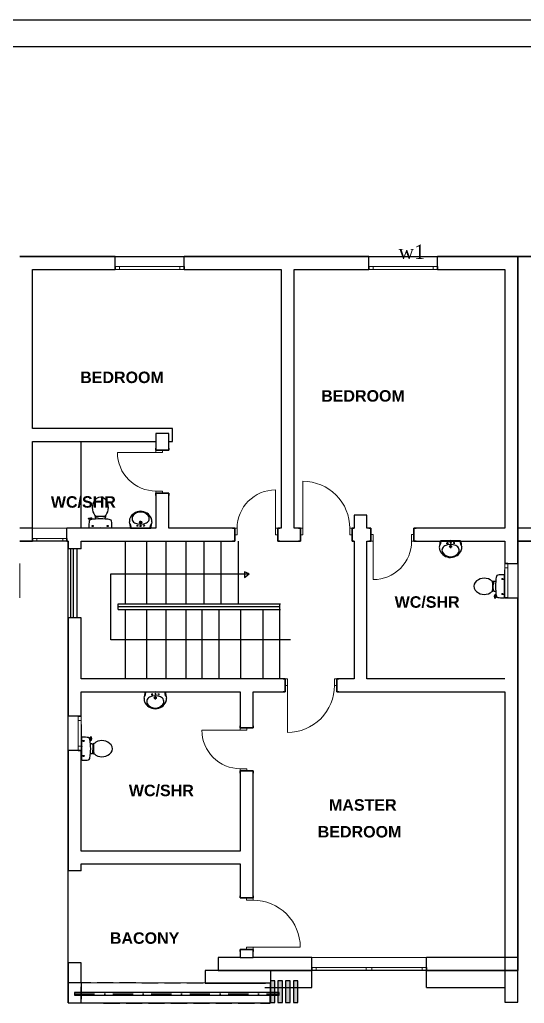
# Model space of a CAD drawing. Header units: inches. Extents: x 23 to 2032867, y 13 to 664695.
# Drawn here: x 275564 to 284364, y 484336 to 501489 of the extents above; entities that cross this region are included whole.
import ezdxf

# ---------------------------------------------------------------- set-up
doc = ezdxf.new("R2010")
doc.units = ezdxf.units.IN
doc.header["$MEASUREMENT"] = 0
for name, pattern in [('DASHED1', [1, 0.3, -0.4, 0.3]), ('Dot & Dashed', [670.277762, 352.777767, -176.388884, 0, -141.111112]), ('Hidden Line', [391.222223, 282.222223, -109])]:
    doc.linetypes.add(name, pattern=pattern)
for name, color, linetype, lineweight, true_color in [('2D Drafting - General_Pen_No__62', 7, 'Continuous', 20, 0xaaaaaa), ('2D Drafting - General_Pen_No__82', 7, 'Continuous', 20, 0xaaaaaa), ('Annotation - Text_Pen_No__86', 7, 'Continuous', 20, 0x5555ff), ('ARCHICAD Doors_Pen_No__23', 7, 'Continuous', 20, 0xff6600), ('ARCHICAD Doors_Pen_No__3', 7, 'Continuous', 18, 0xff6600), ('ARCHICAD Windows_Pen_No__23', 7, 'Continuous', 20, 0xff6600), ('ARCHICAD Windows_Pen_No__3', 7, 'Continuous', 18, 0xff6600), ('Structural - Bearing_Pen_No__160', 7, 'Continuous', 20, 0xb4a35c), ('Structural - Bearing_Pen_No__87', 7, 'Continuous', 20, 0x6a6a6a), ('Structural - Bearing_Pen_No__89', 7, 'Continuous', 20, 0x71cebe)]:
    doc.layers.add(name, color=color, linetype=linetype, lineweight=lineweight, true_color=true_color)
for name, color, linetype, lineweight in [('ARCHICAD Doors_Pen_No__27', 7, 'Continuous', 35), ('ARCHICAD Windows_Pen_No__27', 7, 'Continuous', 35), ('Building', 8, 'Continuous', 18), ('Interior - Furniture _Pen_No__16', 124, 'Continuous', 20), ('Interior - Furniture _Pen_No__75', 6, 'Continuous', 20), ('Structural - Bearing_Pen_No__27', 7, 'Continuous', 35)]:
    doc.layers.add(name, color=color, linetype=linetype, lineweight=lineweight)
doc.layers.add('LIAB', color=8, linetype='Continuous')
doc.layers.add('PLOTYR', color=15, linetype='Continuous')
doc.styles.add('GENERATED_STYLE_2', font='arialbd.ttf')
doc.styles.add('MtXpl_Times_New_Roma', font='times.ttf')

msp = doc.modelspace()

# ---------------------------------------------------------------- hatches: boundary and pattern name
at = {"layer": 'Structural - Bearing_Pen_No__160', "linetype": 'Continuous', "lineweight": 25}
for points in [[(279935.624, 484728.981), (279935.624, 484349.951), (280015.624, 484349.951), (280015.624, 484728.981)], [(280067.459, 484728.981), (280067.459, 484349.951), (280147.459, 484349.951), (280147.459, 484728.981)], [(280202.21, 484728.981), (280202.21, 484349.951), (280282.21, 484349.951), (280282.21, 484728.981)], [(280336.962, 484728.981), (280336.962, 484349.951), (280416.962, 484349.951), (280416.962, 484728.981)]]:
    msp.add_hatch(color=8, dxfattribs=at).paths.add_polyline_path(points)

# ---------------------------------------------------------------- linework, layer by layer
at = {"color": 8, "linetype": 'Hidden Line'}
for p, q in [((276411.464, 484692.616), (276411.464, 484342.153)), ((276636.464, 484692.185), (276411.464, 484692.616)), ((279935.127, 484685.876), (276636.464, 484692.185)), ((276636.464, 484692.185), (276636.464, 484342.185)), ((276636.464, 484341.723), (276636.464, 484692.185)), ((279934.458, 484335.877), (279935.127, 484685.876)), ((276411.464, 484342.153), (276636.464, 484341.723)), ((276636.464, 484342.185), (279934.458, 484335.877))]:
    msp.add_line(p, q, dxfattribs=at)
at = {"layer": '2D Drafting - General_Pen_No__62', "color": 8, "linetype": 'Continuous', "lineweight": 25}
for p, q in [((277152.674, 490672.588), (277152.674, 491826.906)), ((277152.674, 491826.906), (279566.583, 491826.906)), ((279566.583, 491826.906), (279481.909, 491860.413)), ((279481.909, 491860.413), (279481.909, 491761.339)), ((279481.909, 491761.339), (279566.583, 491826.906)), ((280285.659, 490672.588), (277152.674, 490672.588))]:
    msp.add_line(p, q, dxfattribs=at)
at = {"layer": '2D Drafting - General_Pen_No__82', "color": 8, "linetype": 'Continuous', "lineweight": 25}
for p, q in [((277407.11, 491304.77), (277407.11, 492393.98)), ((277407.11, 491304.77), (277407.11, 492393.98)), ((277783.013, 491304.77), (277783.013, 492393.98)), ((277783.013, 491304.77), (277783.013, 492393.98)), ((278116.027, 491304.77), (278116.027, 492393.98)), ((278116.027, 491304.77), (278116.027, 492393.98)), ((278468.18, 491304.77), (278468.18, 492393.98)), ((278468.18, 491304.77), (278468.18, 492393.98)), ((278778.701, 491304.77), (278778.701, 492393.98)), ((278778.701, 491304.77), (278778.701, 492393.98)), ((279078.701, 491304.77), (279078.701, 492393.98)), ((279078.701, 491304.77), (279078.701, 492393.98)), ((279378.701, 491304.77), (279378.701, 492393.98)), ((279378.701, 491304.77), (279378.701, 492393.98)), ((276448.845, 492256.931), (276448.845, 491064.358)), ((276448.845, 492256.931), (276448.845, 491064.358)), ((276499.298, 492256.931), (276499.298, 491064.358)), ((276499.298, 492256.931), (276499.298, 491064.358)), ((276560.56, 492262.867), (276560.56, 491055.806)), ((276560.56, 492262.867), (276560.56, 491055.806)), ((277280.965, 491301.218), (280109.614, 491301.218)), ((277280.965, 491200.845), (277280.965, 491301.218)), ((277280.965, 491301.218), (280109.614, 491301.218)), ((277280.965, 491200.845), (277280.965, 491301.218)), ((277280.965, 491256.608), (280108.737, 491256.608)), ((277280.965, 491256.608), (280108.737, 491256.608)), ((280097.335, 491304.77), (280097.335, 489994.126)), ((280097.335, 491304.77), (280097.335, 489994.126)), ((277280.965, 491200.845), (280109.614, 491200.845)), ((277280.965, 491200.845), (280109.614, 491200.845)), ((277407.11, 489994.126), (277407.11, 491204.396)), ((277407.11, 489994.126), (277407.11, 491204.396)), ((277783.013, 489994.126), (277783.013, 491204.396)), ((277783.013, 489994.126), (277783.013, 491204.396)), ((278116.027, 489994.126), (278116.027, 491204.396)), ((278116.027, 489994.126), (278116.027, 491204.396)), ((278468.18, 489994.126), (278468.18, 491204.396)), ((278468.18, 489994.126), (278468.18, 491204.396)), ((278745.025, 489994.126), (278745.025, 491204.396)), ((278745.025, 489994.126), (278745.025, 491204.396)), ((279045.025, 489994.126), (279045.025, 491204.396)), ((279045.025, 489994.126), (279045.025, 491204.396)), ((279418.818, 489994.126), (279418.818, 491204.396)), ((279418.818, 489994.126), (279418.818, 491204.396)), ((279807.601, 489994.126), (279807.601, 491204.396)), ((279807.601, 489994.126), (279807.601, 491204.396))]:
    msp.add_line(p, q, dxfattribs=at)
at = {"layer": 'ARCHICAD Doors_Pen_No__23', "color": 8, "linetype": 'Continuous'}
for p, q in [((277939.199, 493979.669), (277939.199, 493939.669)), ((278054.199, 493979.669), (277939.199, 493979.669)), ((277939.199, 493939.669), (278054.199, 493939.669)), ((278054.199, 493939.669), (278054.199, 493979.669)), ((278054.199, 493269.669), (277939.199, 493269.669)), ((277939.199, 493269.669), (277939.199, 493229.669)), ((277939.199, 493229.669), (278054.199, 493229.669)), ((278054.199, 493229.669), (278054.199, 493269.669)), ((279354.742, 492618.77), (279314.742, 492618.77)), ((279314.742, 492618.77), (279314.742, 492503.77)), ((279314.742, 492503.77), (279354.742, 492503.77)), ((279354.742, 492503.77), (279354.742, 492618.77)), ((280064.742, 492618.77), (280024.742, 492618.77)), ((280024.742, 492618.77), (280024.742, 492503.77)), ((280024.742, 492503.77), (280064.742, 492503.77)), ((280064.742, 492503.77), (280064.742, 492618.77)), ((280462.024, 492618.77), (280502.024, 492618.77)), ((280462.024, 492503.77), (280462.024, 492618.77)), ((280502.024, 492503.77), (280462.024, 492503.77)), ((280502.024, 492618.77), (280502.024, 492503.77)), ((281322.024, 492503.77), (281322.024, 492618.77)), ((281322.024, 492618.77), (281362.024, 492618.77)), ((281362.024, 492503.77), (281322.024, 492503.77)), ((281362.024, 492618.77), (281362.024, 492503.77)), ((281728.782, 492508.77), (281688.782, 492508.77)), ((281688.782, 492508.77), (281688.782, 492393.77)), ((281728.782, 492393.77), (281728.782, 492508.77)), ((282438.782, 492508.77), (282398.782, 492508.77)), ((282398.782, 492508.77), (282398.782, 492393.77)), ((282438.782, 492393.77), (282438.782, 492508.77)), ((281688.782, 492393.77), (281728.782, 492393.77)), ((282398.782, 492393.77), (282438.782, 492393.77)), ((280233.787, 489994.126), (280193.787, 489994.126)), ((280193.787, 489994.126), (280193.787, 489879.126)), ((280233.787, 489879.126), (280233.787, 489994.126)), ((281093.787, 489994.126), (281053.787, 489994.126)), ((281053.787, 489994.126), (281053.787, 489879.126)), ((281093.787, 489879.126), (281093.787, 489994.126)), ((280193.787, 489879.126), (280233.787, 489879.126)), ((281053.787, 489879.126), (281093.787, 489879.126)), ((279411.439, 489137.271), (279411.439, 489097.271)), ((279526.439, 489137.271), (279411.439, 489137.271)), ((279411.439, 489097.271), (279526.439, 489097.271)), ((279526.439, 489097.271), (279526.439, 489137.271)), ((279526.439, 488427.271), (279411.439, 488427.271)), ((279411.439, 488427.271), (279411.439, 488387.271)), ((279411.439, 488387.271), (279526.439, 488387.271)), ((279526.439, 488387.271), (279526.439, 488427.271)), ((279521.439, 486175.14), (279521.439, 486135.14)), ((279636.439, 486175.14), (279521.439, 486175.14)), ((279521.439, 486135.14), (279636.439, 486135.14)), ((279636.439, 486135.14), (279636.439, 486175.14)), ((279636.439, 485315.14), (279521.439, 485315.14)), ((279521.439, 485315.14), (279521.439, 485275.14)), ((279521.439, 485275.14), (279636.439, 485275.14)), ((279636.439, 485275.14), (279636.439, 485315.14))]:
    msp.add_line(p, q, dxfattribs=at)
at = {"layer": 'ARCHICAD Doors_Pen_No__27', "color": 8, "linetype": 'Continuous'}
for p, q in [((277939.199, 493979.669), (277939.199, 494016.669)), ((278164.199, 493979.669), (278164.199, 494016.669)), ((277939.199, 493979.669), (278054.199, 493979.669)), ((278054.199, 493979.669), (278164.199, 493979.669)), ((277939.199, 493229.669), (278054.199, 493229.669)), ((277939.199, 493229.669), (277939.199, 493192.669)), ((278054.199, 493229.669), (278164.199, 493229.669)), ((278164.199, 493229.669), (278164.199, 493192.669)), ((279314.742, 492618.77), (279277.742, 492618.77)), ((279314.742, 492618.77), (279314.742, 492503.77)), ((279314.742, 492503.77), (279314.742, 492393.77)), ((280064.742, 492618.77), (280064.742, 492503.77)), ((280064.742, 492618.77), (280101.742, 492618.77)), ((280064.742, 492503.77), (280064.742, 492393.77)), ((280462.024, 492618.77), (280425.024, 492618.77)), ((280462.024, 492618.77), (280462.024, 492503.77)), ((280462.024, 492503.77), (280462.024, 492393.77)), ((281362.024, 492618.77), (281362.024, 492503.77)), ((281362.024, 492618.77), (281399.024, 492618.77)), ((281362.024, 492503.77), (281362.024, 492393.77)), ((281688.782, 492618.77), (281651.782, 492618.77)), ((281688.782, 492508.77), (281688.782, 492618.77)), ((281688.782, 492393.77), (281688.782, 492508.77)), ((282438.782, 492508.77), (282438.782, 492618.77)), ((282438.782, 492618.77), (282475.782, 492618.77)), ((282438.782, 492393.77), (282438.782, 492508.77)), ((279314.742, 492393.77), (279277.742, 492393.77)), ((280064.742, 492393.77), (280101.742, 492393.77)), ((280462.024, 492393.77), (280425.024, 492393.77)), ((281362.024, 492393.77), (281399.024, 492393.77)), ((281688.782, 492393.77), (281651.782, 492393.77)), ((282438.782, 492393.77), (282475.782, 492393.77)), ((280193.787, 489994.126), (280156.787, 489994.126)), ((280193.787, 489994.126), (280193.787, 489879.126)), ((281093.787, 489994.126), (281093.787, 489879.126)), ((281093.787, 489994.126), (281130.787, 489994.126)), ((280193.787, 489769.126), (280156.787, 489769.126)), ((280193.787, 489879.126), (280193.787, 489769.126)), ((281093.787, 489879.126), (281093.787, 489769.126)), ((281093.787, 489769.126), (281130.787, 489769.126)), ((279411.439, 489137.271), (279411.439, 489174.271)), ((279411.439, 489137.271), (279526.439, 489137.271)), ((279526.439, 489137.271), (279636.439, 489137.271)), ((279636.439, 489137.271), (279636.439, 489174.271)), ((279411.439, 488387.271), (279526.439, 488387.271)), ((279411.439, 488387.271), (279411.439, 488350.271)), ((279526.439, 488387.271), (279636.439, 488387.271)), ((279636.439, 488387.271), (279636.439, 488350.271)), ((279411.439, 486175.14), (279411.439, 486212.14)), ((279521.439, 486175.14), (279411.439, 486175.14)), ((279636.439, 486175.14), (279521.439, 486175.14)), ((279636.439, 486175.14), (279636.439, 486212.14)), ((279521.439, 485275.14), (279411.439, 485275.14)), ((279411.439, 485275.14), (279411.439, 485238.14)), ((279636.439, 485275.14), (279521.439, 485275.14)), ((279636.439, 485275.14), (279636.439, 485238.14))]:
    msp.add_line(p, q, dxfattribs=at)
at = {"layer": 'ARCHICAD Doors_Pen_No__3', "color": 8, "linetype": 'Continuous'}
for p, q in [((277939.199, 493939.669), (277269.199, 493939.669)), ((280502.024, 492618.77), (280502.024, 493438.77)), ((280024.742, 492618.77), (280024.742, 493288.77)), ((281728.782, 492393.77), (281728.782, 491723.77)), ((280233.787, 489879.126), (280233.787, 489059.126)), ((279411.439, 489097.271), (278741.439, 489097.271)), ((279636.439, 485315.14), (280456.439, 485315.14))]:
    msp.add_line(p, q, dxfattribs=at)
for centre, major_axis, start_param, end_param in [((277939.199, 493939.669), (473.762, 473.762), 2.35619449, 3.926990817), ((280024.742, 492618.77), (-473.762, 473.762), -0.785398163, 0.785398163), ((281728.782, 492393.77), (-473.762, 473.762), 2.35619449, 3.926990817), ((280233.787, 489879.126), (579.828, 579.828), 3.926990817, 5.497787144), ((279411.439, 489097.271), (473.762, 473.762), 2.35619449, 3.926990817), ((279636.439, 485315.14), (-579.828, 579.828), 3.926990817, 5.497787144)]:
    msp.add_ellipse(centre, major_axis=major_axis, ratio=1, start_param=start_param, end_param=end_param, dxfattribs=at)
at = {"layer": 'ARCHICAD Doors_Pen_No__3', "color": 8, "linetype": 'Continuous', "extrusion": (0, 0, -1)}
msp.add_ellipse((280502.024, 492618.77), major_axis=(-579.828, 579.828), ratio=1, start_param=0.785398163, end_param=2.35619449, dxfattribs=at)
at = {"layer": 'ARCHICAD Windows_Pen_No__23', "color": 8, "linetype": 'Continuous'}
for p, q in [((277306.182, 497184.528), (277231.182, 497184.528)), ((277306.182, 497184.528), (277231.182, 497184.528)), ((277231.182, 497134.528), (277306.182, 497134.528)), ((277231.182, 497134.528), (277306.182, 497134.528)), ((277306.182, 497134.528), (277306.182, 497184.528)), ((277306.182, 497134.528), (277306.182, 497184.528)), ((278431.182, 497184.528), (278356.182, 497184.528)), ((278356.182, 497184.528), (278356.182, 497134.528)), ((278431.182, 497184.528), (278356.182, 497184.528)), ((278356.182, 497184.528), (278356.182, 497134.528)), ((278356.182, 497134.528), (278431.182, 497134.528)), ((278356.182, 497134.528), (278431.182, 497134.528)), ((281651.144, 497184.528), (281726.144, 497184.528)), ((281726.144, 497134.528), (281651.144, 497134.528)), ((281726.144, 497184.528), (281726.144, 497134.528)), ((282776.144, 497134.528), (282776.144, 497184.528)), ((282776.144, 497184.528), (282851.144, 497184.528)), ((282851.144, 497134.528), (282776.144, 497134.528)), ((275789.214, 492443.77), (275864.214, 492443.77)), ((275864.214, 492393.77), (275789.214, 492393.77)), ((275864.214, 492443.77), (275864.214, 492393.77)), ((276314.214, 492393.77), (276314.214, 492443.77)), ((276314.214, 492443.77), (276389.214, 492443.77)), ((276389.214, 492393.77), (276314.214, 492393.77)), ((284076.232, 492007.002), (284076.232, 491932.002)), ((284076.232, 491932.002), (284026.232, 491932.002)), ((284026.232, 491407.002), (284026.232, 491482.002)), ((284026.232, 491407.002), (284026.232, 491482.002)), ((284076.232, 491482.002), (284076.232, 491407.002)), ((276586.464, 489342.649), (276586.464, 489267.649)), ((276586.464, 489267.649), (276636.464, 489267.649)), ((276636.464, 489267.649), (276636.464, 489342.649)), ((276636.464, 488817.649), (276586.464, 488817.649)), ((276586.464, 488817.649), (276586.464, 488742.649)), ((276636.464, 488742.649), (276636.464, 488817.649)), ((280657.186, 484959.528), (280732.186, 484959.528)), ((280732.186, 484909.528), (280657.186, 484909.528)), ((280732.186, 484959.528), (280732.186, 484909.528)), ((281607.186, 484909.528), (281607.186, 484959.528)), ((281607.186, 484959.528), (281657.186, 484959.528)), ((281657.186, 484909.528), (281607.186, 484909.528)), ((281657.186, 484959.528), (281707.186, 484959.528)), ((281707.186, 484909.528), (281657.186, 484909.528)), ((281707.186, 484959.528), (281707.186, 484909.528)), ((282582.186, 484909.528), (282582.186, 484959.528)), ((282582.186, 484959.528), (282657.186, 484959.528)), ((282657.186, 484909.528), (282582.186, 484909.528))]:
    msp.add_line(p, q, dxfattribs=at)
at = {"layer": 'ARCHICAD Windows_Pen_No__27', "color": 8, "linetype": 'Continuous'}
for p, q in [((277231.182, 497134.528), (277231.182, 497184.528)), ((277231.182, 497134.528), (277231.182, 497184.528)), ((278431.182, 497134.528), (278431.182, 497184.528)), ((278431.182, 497134.528), (278431.182, 497184.528)), ((281651.144, 497134.528), (281651.144, 497184.528)), ((282851.144, 497134.528), (282851.144, 497184.528)), ((275789.214, 492393.77), (275789.214, 492443.77)), ((276389.214, 492393.77), (276389.214, 492443.77)), ((284026.232, 492007.002), (284076.232, 492007.002)), ((284026.232, 491407.002), (284076.232, 491407.002)), ((276636.464, 489342.649), (276586.464, 489342.649)), ((276636.464, 488742.649), (276586.464, 488742.649)), ((280657.186, 484909.528), (280657.186, 484959.528)), ((282657.186, 484909.528), (282657.186, 484959.528))]:
    msp.add_line(p, q, dxfattribs=at)
at = {"layer": 'ARCHICAD Windows_Pen_No__3', "color": 8, "linetype": 'Continuous'}
for p, q in [((278431.182, 497359.528), (277231.182, 497359.528)), ((278431.182, 497359.528), (277231.182, 497359.528)), ((282851.144, 497359.528), (281651.144, 497359.528)), ((278431.182, 497134.528), (277231.182, 497134.528)), ((278431.182, 497134.528), (277231.182, 497134.528)), ((278356.182, 497184.528), (277306.182, 497184.528)), ((278356.182, 497184.528), (277306.182, 497184.528)), ((277306.182, 497134.528), (278356.182, 497134.528)), ((277306.182, 497134.528), (278356.182, 497134.528)), ((282851.144, 497134.528), (281651.144, 497134.528)), ((281726.144, 497184.528), (282776.144, 497184.528)), ((282776.144, 497134.528), (281726.144, 497134.528)), ((276389.214, 492618.77), (275789.214, 492618.77)), ((276389.214, 492393.77), (275789.214, 492393.77)), ((275864.214, 492443.77), (276314.214, 492443.77)), ((276314.214, 492393.77), (275864.214, 492393.77)), ((275564.214, 491407.002), (275564.214, 492007.002)), ((284026.232, 491407.002), (284026.232, 492007.002)), ((284251.232, 491407.002), (284251.232, 492007.002)), ((284026.232, 491482.002), (284026.232, 491932.002)), ((284076.232, 491932.002), (284076.232, 491482.002)), ((276411.464, 489342.649), (276411.464, 488742.649)), ((276586.464, 489267.649), (276586.464, 488817.649)), ((276636.464, 489342.649), (276636.464, 488742.649)), ((276636.464, 488817.649), (276636.464, 489267.649)), ((282657.186, 485134.528), (280657.186, 485134.528)), ((282657.186, 484909.528), (280657.186, 484909.528)), ((280732.186, 484959.528), (281607.186, 484959.528)), ((281607.186, 484909.528), (280732.186, 484909.528)), ((281707.186, 484959.528), (282582.186, 484959.528)), ((282582.186, 484909.528), (281707.186, 484909.528))]:
    msp.add_line(p, q, dxfattribs=at)
at = {"layer": 'Building', "linetype": 'Continuous', "lineweight": 30, "ltscale": 1000}
for p, q in [((276766.891, 492793.615), (276807.294, 492799.637)), ((276884.841, 492804.627), (276884.841, 492780.843)), ((276892.614, 492835.137), (276892.614, 492819.972)), ((276892.614, 492819.972), (276926.699, 492819.972)), ((276918.906, 492819.972), (276918.906, 492832.995)), ((276926.699, 492819.972), (276926.699, 492832.546)), ((276926.699, 492824.1), (276943.701, 492824.1)), ((276998.788, 492827.84), (276943.701, 492827.84)), ((276943.701, 492824.1), (276943.701, 492827.84)), ((276998.788, 492824.1), (276998.788, 492827.84)), ((277015.79, 492824.1), (276998.788, 492824.1)), ((277015.79, 492819.972), (277015.79, 492833.402)), ((277049.874, 492819.972), (277015.79, 492819.972)), ((277023.582, 492819.972), (277023.582, 492834.002)), ((277049.874, 492836.655), (277049.874, 492819.972)), ((277057.648, 492780.843), (277057.648, 492804.627)), ((276765.093, 492783.819), (276763.716, 492788.705)), ((276798.437, 492784.7), (276769.333, 492781.011)), ((276807.042, 492778.575), (276808.719, 492770.611)), ((276829.715, 492782.853), (276807.23, 492777.684)), ((276832.117, 492774.436), (276828.898, 492785.716)), ((277507.305, 492623.33), (277505.43, 492645.677)), ((277507.305, 492623.33, -1683.122), (277505.43, 492645.677, -1683.122)), ((277838.85, 492623.33), (277840.725, 492645.677)), ((277838.85, 492623.33, -1683.122), (277840.725, 492645.677, -1683.122)), ((276777.854, 492625.103), (277164.634, 492625.103)), ((277497.191, 492623.33), (277848.964, 492623.33)), ((277497.191, 492623.33, -1683.122), (277848.964, 492623.33, -1683.122)), ((283253.249, 492402.612), (282901.476, 492402.612)), ((283253.249, 492402.612, -1683.122), (282901.476, 492402.612, -1683.122)), ((282911.59, 492402.612), (282909.715, 492380.265)), ((282911.59, 492402.612, -1683.122), (282909.715, 492380.265, -1683.122)), ((283243.135, 492402.612), (283245.01, 492380.265)), ((283243.135, 492402.612, -1683.122), (283245.01, 492380.265, -1683.122)), ((284019.898, 491414.326), (284019.898, 491801.106)), ((283808.347, 491686.346), (283825.029, 491686.346)), ((283825.029, 491660.054), (283810.999, 491660.054)), ((283825.029, 491652.262), (283811.599, 491652.262)), ((283820.901, 491635.26), (283817.162, 491635.26)), ((283817.162, 491635.26), (283817.162, 491580.173)), ((283820.901, 491652.262), (283820.901, 491635.26)), ((283825.029, 491686.346), (283825.029, 491652.262)), ((283864.158, 491694.12), (283840.374, 491694.12)), ((283809.865, 491529.087), (283825.029, 491529.087)), ((283825.029, 491555.379), (283812.006, 491555.379)), ((283825.029, 491563.171), (283812.456, 491563.171)), ((283820.901, 491580.173), (283817.162, 491580.173)), ((283820.901, 491563.171), (283820.901, 491580.173)), ((283825.029, 491529.087), (283825.029, 491563.171)), ((283840.374, 491521.313), (283864.158, 491521.313)), ((283851.386, 491403.364), (283845.364, 491443.766)), ((283870.566, 491468.589), (283859.286, 491465.371)), ((283860.301, 491434.91), (283863.99, 491405.805)), ((283862.148, 491466.187), (283867.318, 491443.702)), ((283866.426, 491443.514), (283874.39, 491445.191)), ((283861.182, 491401.565), (283856.297, 491400.188)), ((278104.203, 489764.565), (277752.43, 489764.565)), ((278104.203, 489764.565, -1683.122), (277752.43, 489764.565, -1683.122)), ((277762.544, 489764.565), (277760.669, 489742.218)), ((277762.544, 489764.565, -1683.122), (277760.669, 489742.218, -1683.122)), ((278094.089, 489764.565), (278095.965, 489742.218)), ((278094.089, 489764.565, -1683.122), (278095.965, 489742.218, -1683.122)), ((276642.797, 488969.662), (276642.797, 488582.881)), ((276796.269, 488940.474), (276788.305, 488938.797)), ((276792.13, 488915.399), (276803.41, 488918.617)), ((276800.547, 488917.8), (276795.378, 488940.286)), ((276822.321, 488862.675), (276798.537, 488862.675)), ((276802.394, 488949.078), (276798.705, 488978.183)), ((276801.514, 488982.423), (276806.399, 488983.8)), ((276811.309, 488980.624), (276817.332, 488940.222)), ((276837.666, 488854.901), (276837.666, 488820.817)), ((276852.831, 488854.901), (276837.666, 488854.901)), ((276798.537, 488689.868), (276822.321, 488689.868)), ((276837.666, 488828.609), (276850.689, 488828.609)), ((276837.666, 488820.817), (276850.24, 488820.817)), ((276837.666, 488697.642), (276837.666, 488731.726)), ((276837.666, 488731.726), (276851.097, 488731.726)), ((276837.666, 488723.934), (276851.696, 488723.934)), ((276854.349, 488697.642), (276837.666, 488697.642)), ((276841.794, 488820.817), (276841.794, 488803.815)), ((276841.794, 488803.815), (276845.534, 488803.815)), ((276841.794, 488731.726), (276841.794, 488748.728)), ((276841.794, 488748.728), (276845.534, 488748.728)), ((276845.534, 488748.728), (276845.534, 488803.815))]:
    msp.add_line(p, q, dxfattribs=at)
at = {"layer": 'Building', "linetype": 'Continuous', "lineweight": 30, "ltscale": 50}
for p, q in [((276820.567, 492660.168), (276852.31, 492660.168)), ((276836.439, 492676.04), (276836.439, 492644.296)), ((277082.248, 492660.168), (277114.267, 492660.168)), ((277098.257, 492676.177), (277098.257, 492644.159)), ((277699.426, 492724.212), (277646.729, 492724.212)), ((277699.426, 492724.212, -1683.122), (277646.729, 492724.212, -1683.122)), ((277673.078, 492696.947), (277673.078, 492751.148)), ((277673.078, 492696.947, -1683.122), (277673.078, 492751.148, -1683.122)), ((283051.014, 492301.73), (283103.711, 492301.73)), ((283051.014, 492301.73, -1683.122), (283103.711, 492301.73, -1683.122)), ((283077.363, 492328.995), (283077.363, 492274.794)), ((283077.363, 492328.995, -1683.122), (283077.363, 492274.794, -1683.122)), ((283968.824, 491734.73), (284000.842, 491734.73)), ((283984.833, 491718.721), (283984.833, 491750.739)), ((283968.961, 491472.911), (284000.705, 491472.911)), ((283984.833, 491457.039), (283984.833, 491488.782)), ((277901.968, 489663.683), (277954.666, 489663.683)), ((277901.968, 489663.683, -1683.122), (277954.666, 489663.683, -1683.122)), ((277928.317, 489690.948), (277928.317, 489636.748)), ((277928.317, 489690.948, -1683.122), (277928.317, 489636.748, -1683.122)), ((276693.734, 488911.077), (276661.991, 488911.077)), ((276677.862, 488926.949), (276677.862, 488895.206)), ((276693.872, 488649.258), (276661.853, 488649.258)), ((276677.862, 488665.267), (276677.862, 488633.249))]:
    msp.add_line(p, q, dxfattribs=at)
at = {"layer": 'Building', "linetype": 'Continuous', "ltscale": 200}
for p, q in [((276977.578, 492618.77), (276964.911, 492631.437)), ((276964.911, 492631.437), (276964.911, 492618.77)), ((276964.911, 492618.77), (276977.578, 492631.437)), ((276977.578, 492631.437), (276977.578, 492618.77)), ((284013.565, 491614.05), (284026.232, 491614.05)), ((284026.232, 491614.05), (284013.565, 491601.383)), ((284026.232, 491601.383), (284013.565, 491614.05)), ((284013.565, 491601.383), (284026.232, 491601.383)), ((276636.464, 488769.938), (276649.131, 488782.605)), ((276649.131, 488782.605), (276636.464, 488782.605)), ((276636.464, 488782.605), (276649.131, 488769.938)), ((276649.131, 488769.938), (276636.464, 488769.938))]:
    msp.add_line(p, q, dxfattribs=at)
at = {"layer": 'Building', "linetype": 'DASHED1', "lineweight": 30, "ltscale": 50}
for p, q in [((277599.283, 492667.015), (277634.664, 492667.015)), ((277599.283, 492667.015, -1683.122), (277634.664, 492667.015, -1683.122)), ((277616.974, 492649.972), (277616.974, 492684.897)), ((277616.974, 492649.972, -1683.122), (277616.974, 492684.897, -1683.122)), ((277655.387, 492662.603), (277690.768, 492662.603)), ((277655.387, 492662.603, -1683.122), (277690.768, 492662.603, -1683.122)), ((277673.078, 492645.56), (277673.078, 492680.485)), ((277673.078, 492645.56, -1683.122), (277673.078, 492680.485, -1683.122)), ((277746.872, 492667.015), (277711.491, 492667.015)), ((277746.872, 492667.015, -1683.122), (277711.491, 492667.015, -1683.122)), ((277729.182, 492649.972), (277729.182, 492684.897)), ((277729.182, 492649.972, -1683.122), (277729.182, 492684.897, -1683.122)), ((283003.568, 492358.927), (283038.949, 492358.927)), ((283003.568, 492358.927, -1683.122), (283038.949, 492358.927, -1683.122)), ((283021.259, 492375.97), (283021.259, 492341.045)), ((283021.259, 492375.97, -1683.122), (283021.259, 492341.045, -1683.122)), ((283095.053, 492363.339), (283059.672, 492363.339)), ((283095.053, 492363.339, -1683.122), (283059.672, 492363.339, -1683.122)), ((283077.363, 492380.382), (283077.363, 492345.457)), ((283077.363, 492380.382, -1683.122), (283077.363, 492345.457, -1683.122)), ((283151.157, 492358.927), (283115.777, 492358.927)), ((283151.157, 492358.927, -1683.122), (283115.777, 492358.927, -1683.122)), ((283133.467, 492375.97), (283133.467, 492341.045)), ((283133.467, 492375.97, -1683.122), (283133.467, 492341.045, -1683.122)), ((277854.522, 489720.88), (277889.903, 489720.88)), ((277854.522, 489720.88, -1683.122), (277889.903, 489720.88, -1683.122)), ((277872.213, 489737.923), (277872.213, 489702.998)), ((277872.213, 489737.923, -1683.122), (277872.213, 489702.998, -1683.122)), ((277946.007, 489725.293), (277910.626, 489725.293)), ((277946.007, 489725.293, -1683.122), (277910.626, 489725.293, -1683.122)), ((277928.317, 489742.335), (277928.317, 489707.411)), ((277928.317, 489742.335, -1683.122), (277928.317, 489707.411, -1683.122)), ((278002.111, 489720.88), (277966.731, 489720.88)), ((278002.111, 489720.88, -1683.122), (277966.731, 489720.88, -1683.122)), ((277984.421, 489737.923), (277984.421, 489702.998)), ((277984.421, 489737.923, -1683.122), (277984.421, 489702.998, -1683.122))]:
    msp.add_line(p, q, dxfattribs=at)
at = {"layer": 'Building', "linetype": 'Continuous', "lineweight": 30, "ltscale": 200}
for p, q in [((277677.638, 492618.77), (277668.518, 492627.89)), ((277668.518, 492627.89), (277668.518, 492618.77)), ((277668.518, 492618.77), (277677.638, 492627.89)), ((277677.638, 492618.77, -1683.122), (277668.518, 492627.89, -1683.122)), ((277668.518, 492627.89, -1683.122), (277668.518, 492618.77, -1683.122)), ((277668.518, 492618.77, -1683.122), (277677.638, 492627.89, -1683.122)), ((277677.638, 492627.89), (277677.638, 492618.77)), ((277677.638, 492627.89, -1683.122), (277677.638, 492618.77, -1683.122)), ((283072.802, 492398.052), (283072.802, 492407.172)), ((283072.802, 492407.172), (283081.923, 492398.052)), ((283081.923, 492407.172), (283072.802, 492398.052)), ((283072.802, 492398.052, -1683.122), (283072.802, 492407.172, -1683.122)), ((283072.802, 492407.172, -1683.122), (283081.923, 492398.052, -1683.122)), ((283081.923, 492407.172, -1683.122), (283072.802, 492398.052, -1683.122)), ((283081.923, 492398.052), (283081.923, 492407.172)), ((283081.923, 492398.052, -1683.122), (283081.923, 492407.172, -1683.122)), ((277923.756, 489760.005), (277923.756, 489769.126)), ((277923.756, 489769.126), (277932.877, 489760.005)), ((277932.877, 489769.126), (277923.756, 489760.005)), ((277923.756, 489760.005, -1683.122), (277923.756, 489769.126, -1683.122)), ((277923.756, 489769.126, -1683.122), (277932.877, 489760.005, -1683.122)), ((277932.877, 489769.126, -1683.122), (277923.756, 489760.005, -1683.122)), ((277932.877, 489760.005), (277932.877, 489769.126)), ((277932.877, 489760.005, -1683.122), (277932.877, 489769.126, -1683.122))]:
    msp.add_line(p, q, dxfattribs=at)
at = {"layer": 'Building', "linetype": 'Continuous', "lineweight": 30, "ltscale": 50}
for centre in [(276836.439, 492660.168), (277098.257, 492660.168), (283984.833, 491734.73), (283984.833, 491472.911), (276677.862, 488911.077), (276677.862, 488649.258)]:
    msp.add_circle(centre, 9.351, dxfattribs=at)
at = {"layer": 'Building', "linetype": 'DASHED1', "lineweight": 30, "ltscale": 50}
for centre in [(277616.974, 492667.015), (277616.974, 492667.015, -1683.122), (277673.078, 492662.603), (277673.078, 492662.603, -1683.122), (277729.182, 492667.015), (277729.182, 492667.015, -1683.122), (283021.259, 492358.927), (283021.259, 492358.927, -1683.122), (283077.363, 492363.339), (283077.363, 492363.339, -1683.122), (283133.467, 492358.927), (283133.467, 492358.927, -1683.122), (277872.213, 489720.88), (277872.213, 489720.88, -1683.122), (277928.317, 489725.293), (277928.317, 489725.293, -1683.122), (277984.421, 489720.88), (277984.421, 489720.88, -1683.122)]:
    msp.add_circle(centre, 9.504, dxfattribs=at)
at = {"layer": 'Building', "linetype": 'Continuous', "lineweight": 30, "ltscale": 1000}
for centre, radius in [((277673.078, 492724.212), 18.608), ((277673.078, 492724.212, -1683.122), 18.608), ((277673.078, 492724.212), 10.99), ((277673.078, 492724.212, -1683.122), 10.99), ((283077.363, 492301.73), 18.608), ((283077.363, 492301.73, -1683.122), 18.608), ((283077.363, 492301.73), 10.99), ((283077.363, 492301.73, -1683.122), 10.99), ((277928.317, 489663.683), 18.608), ((277928.317, 489663.683, -1683.122), 18.608), ((277928.317, 489663.683), 10.99), ((277928.317, 489663.683, -1683.122), 10.99)]:
    msp.add_circle(centre, radius, dxfattribs=at)
for centre, radius, start, end in [((276971.244, 493057.572), 105.195, 50.8791806, 129.1208282), ((277033.944, 492980.478), 204.567, 129.1208282, 211.0923054), ((276908.545, 492980.478), 204.567, 328.9077103, 50.8791806), ((276810.166, 492780.37), 19.481, 15.9271971, 98.4778948), ((277159.04, 493055.918), 350.65, 211.0923054, 213.8429316), ((276784.275, 492804.627), 100.566, 0.0000019, 33.8429404), ((276894.221, 492850.638), 15.584, 217.7817379, 264.3005444), ((276964.32, 493553.011), 721.447, 264.3005444, 276.9358206), ((277049.558, 492852.314), 15.584, 276.9358105, 322.5800181), ((277158.213, 492804.627), 100.566, 146.1570684, 180), ((276783.448, 493055.918), 350.65, 326.1570702, 328.9077103), ((277673.082, 492712.084), 203.147, 22.4424723, 158.1531127), ((277673.082, 492712.084, -1683.122), 203.147, 22.4424723, 158.1531127), ((277607.009, 492788.235), 83.628, 141.6817737, 253.2461383), ((277607.009, 492788.235, -1683.122), 83.628, 141.6817737, 253.2461383), ((277673.078, 492735.202), 168.347, 38.53754, 141.4625075), ((277673.078, 492735.202, -1683.122), 168.347, 38.53754, 141.4625075), ((277740.102, 492788.587), 82.661, 295.2174734, 38.537704), ((277740.102, 492788.587, -1683.122), 82.661, 295.2174734, 38.537704), ((276767.466, 492789.762), 3.896, 98.4778948, 195.7397884), ((276768.843, 492784.876), 3.896, 195.7397884, 277.2238087), ((276804.42, 492646.031), 33.819, 178.9808265, 218.2302081), ((277666.713, 492646.632), 896.106, 173.6508475, 180), ((276802.061, 492742.842), 26.118, 100.7270761, 173.6508475), ((276971.244, 491849.776), 935.068, 95.3019114, 100.7270761), ((276799.417, 492776.97), 7.792, 11.8886154, 97.22379), ((276971.064, 491851.716), 933.119, 84.6980974, 95.3019114), ((276971.244, 491849.776), 935.068, 79.2903908, 84.6980974), ((277140.085, 492742.525), 26.494, 6.330877, 79.2903908), ((277138.069, 492646.031), 33.819, 321.7697938, 1.0191617), ((276275.776, 492646.632), 896.106, 0.0000019, 6.330877), ((277581.31, 492749.89), 103.901, 157.5093438, 189.5474663), ((277581.31, 492749.89, -1683.122), 103.901, 157.5093438, 189.5474663), ((276914.941, 492581.843), 583.726, 4.075602, 14.9730049), ((276914.941, 492581.843, -1683.122), 583.726, 4.075602, 14.9730049), ((277598.816, 492739.322), 124.156, 155.8931025, 156.0931451), ((277598.816, 492739.322, -1683.122), 124.156, 155.8931025, 156.0931451), ((277401.529, 492645.677), 103.901, 0.0000006, 30.0992783), ((277401.529, 492645.677, -1683.122), 103.901, 0.0000006, 30.0992783), ((277672.724, 492928.562), 238.006, 247.8276538, 295.5349405), ((277672.724, 492928.562, -1683.122), 238.006, 247.8276538, 295.5349405), ((277944.627, 492645.677), 103.901, 149.9007316, 180.0000094), ((277944.627, 492645.677, -1683.122), 103.901, 149.9007316, 180.0000094), ((278431.214, 492581.843), 583.726, 165.0270052, 175.9244355), ((278431.214, 492581.843, -1683.122), 583.726, 165.0270052, 175.9244355), ((277764.844, 492749.89), 103.901, 350.4525984, 22.4906661), ((277764.844, 492749.89, -1683.122), 103.901, 350.4525984, 22.4906661), ((282985.596, 492276.052), 103.901, 170.4525984, 202.4906661), ((282985.596, 492276.052, -1683.122), 103.901, 170.4525984, 202.4906661), ((282319.226, 492444.099), 583.726, 345.0270052, 355.9244355), ((282319.226, 492444.099, -1683.122), 583.726, 345.0270052, 355.9244355), ((282805.813, 492380.265), 103.901, 329.9007316, 0.0000094), ((282805.813, 492380.265, -1683.122), 103.901, 329.9007316, 0.0000094), ((283010.339, 492237.355), 82.661, 115.2174734, 218.537704), ((283010.339, 492237.355, -1683.122), 82.661, 115.2174734, 218.537704), ((283077.716, 492097.38), 238.006, 67.8276538, 115.5349405), ((283077.716, 492097.38, -1683.122), 238.006, 67.8276538, 115.5349405), ((283143.431, 492237.707), 83.628, 321.6817737, 73.2461383), ((283143.431, 492237.707, -1683.122), 83.628, 321.6817737, 73.2461383), ((283348.912, 492380.265), 103.901, 180.0000006, 210.0992783), ((283348.912, 492380.265, -1683.122), 103.901, 180.0000006, 210.0992783), ((283835.499, 492444.099), 583.726, 184.075602, 194.9730049), ((283835.499, 492444.099, -1683.122), 583.726, 184.075602, 194.9730049), ((283169.13, 492276.052), 103.901, 337.5093438, 9.5474663), ((283169.13, 492276.052, -1683.122), 103.901, 337.5093438, 9.5474663), ((283077.358, 492313.858), 203.147, 202.4424723, 338.1531127), ((283077.358, 492313.858, -1683.122), 203.147, 202.4424723, 338.1531127), ((283077.363, 492290.74), 168.347, 218.53754, 321.4625075), ((283077.363, 492290.74, -1683.122), 168.347, 218.53754, 321.4625075), ((283151.624, 492286.62), 124.156, 335.8931025, 336.0931451), ((283151.624, 492286.62, -1683.122), 124.156, 335.8931025, 336.0931451), ((284795.225, 491607.716), 935.068, 169.2903908, 174.6980974), ((283902.477, 491776.558), 26.494, 96.330877, 169.2903908), ((283998.369, 490912.248), 896.106, 90.0000019, 96.330877), ((283998.97, 491774.541), 33.819, 51.7697938, 91.0191617), ((283587.429, 491607.716), 105.195, 140.8791806, 219.1208282), ((283664.524, 491545.017), 204.567, 58.9077103, 140.8791806), ((283589.084, 491419.921), 350.65, 56.1570702, 58.9077103), ((283840.374, 491794.686), 100.566, 236.1570684, 270), ((283792.687, 491686.031), 15.584, 6.9358105, 52.5800181), ((283091.99, 491600.793), 721.447, 354.3005444, 6.9358206), ((284793.285, 491607.536), 933.119, 174.6980974, 185.3019114), ((283664.524, 491670.416), 204.567, 219.1208282, 301.0923054), ((283589.084, 491795.512), 350.65, 301.0923054, 303.8429316), ((283840.374, 491420.747), 100.566, 90.0000019, 123.8429404), ((283794.363, 491530.693), 15.584, 307.7817379, 354.3005444), ((283864.632, 491446.638), 19.481, 105.9271971, 188.4778948), ((283868.032, 491435.889), 7.792, 101.8886154, 187.22379), ((284795.225, 491607.716), 935.068, 185.3019114, 190.7270761), ((283902.16, 491438.533), 26.118, 190.7270761, 263.6508475), ((283855.24, 491403.938), 3.896, 188.4778948, 285.7397884), ((283860.125, 491405.315), 3.896, 285.7397884, 7.2238087), ((283998.369, 492303.185), 896.106, 263.6508475, 270), ((283998.97, 491440.892), 33.819, 268.9808265, 308.2302081), ((277170.18, 489806.052), 583.726, 345.0270052, 355.9244355), ((277170.18, 489806.052, -1683.122), 583.726, 345.0270052, 355.9244355), ((277656.767, 489742.218), 103.901, 329.9007316, 0.0000094), ((277656.767, 489742.218, -1683.122), 103.901, 329.9007316, 0.0000094), ((278199.866, 489742.218), 103.901, 180.0000006, 210.0992783), ((278199.866, 489742.218, -1683.122), 103.901, 180.0000006, 210.0992783), ((278686.453, 489806.052), 583.726, 184.075602, 194.9730049), ((278686.453, 489806.052, -1683.122), 583.726, 184.075602, 194.9730049), ((277836.55, 489638.005), 103.901, 170.4525984, 202.4906661), ((277836.55, 489638.005, -1683.122), 103.901, 170.4525984, 202.4906661), ((277928.312, 489675.812), 203.147, 202.4424723, 338.1531127), ((277928.312, 489675.812, -1683.122), 203.147, 202.4424723, 338.1531127), ((277861.293, 489599.308), 82.661, 115.2174734, 218.537704), ((277861.293, 489599.308, -1683.122), 82.661, 115.2174734, 218.537704), ((277928.317, 489652.694), 168.347, 218.53754, 321.4625075), ((277928.317, 489652.694, -1683.122), 168.347, 218.53754, 321.4625075), ((277928.67, 489459.333), 238.006, 67.8276538, 115.5349405), ((277928.67, 489459.333, -1683.122), 238.006, 67.8276538, 115.5349405), ((277994.385, 489599.661), 83.628, 321.6817737, 73.2461383), ((277994.385, 489599.661, -1683.122), 83.628, 321.6817737, 73.2461383), ((278002.578, 489648.574), 124.156, 335.8931025, 336.0931451), ((278002.578, 489648.574, -1683.122), 124.156, 335.8931025, 336.0931451), ((278020.084, 489638.005), 103.901, 337.5093438, 9.5474663), ((278020.084, 489638.005, -1683.122), 103.901, 337.5093438, 9.5474663), ((276663.725, 488943.096), 33.819, 88.9808265, 128.2302081), ((276664.327, 488080.803), 896.106, 83.6508475, 90), ((276760.536, 488945.455), 26.118, 10.7270761, 83.6508475), ((275867.47, 488776.272), 935.068, 5.3019114, 10.7270761), ((276794.664, 488948.099), 7.792, 281.8886154, 7.22379), ((275869.41, 488776.452), 933.119, 354.6980974, 5.3019114), ((276802.57, 488978.673), 3.896, 105.7397884, 187.2238087), ((276798.064, 488937.35), 19.481, 285.9271971, 8.4778948), ((276807.456, 488980.05), 3.896, 8.4778948, 105.7397884), ((276822.321, 488963.241), 100.566, 270.0000019, 303.8429404), ((277570.705, 488783.195), 721.447, 174.3005444, 186.9358206), ((276868.332, 488853.295), 15.584, 127.7817379, 174.3005444), ((277073.612, 488588.475), 350.65, 121.0923054, 123.8429316), ((276998.172, 488713.572), 204.567, 39.1208282, 121.0923054), ((275867.47, 488776.272), 935.068, 349.2903908, 354.6980974), ((276822.321, 488589.302), 100.566, 56.1570684, 90), ((276870.008, 488697.957), 15.584, 186.9358105, 232.5800181), ((276998.172, 488838.971), 204.567, 238.9077103, 320.8791806), ((277075.266, 488776.272), 105.195, 320.8791806, 39.1208282), ((276663.725, 488609.447), 33.819, 231.7697938, 271.0191617), ((276664.327, 489471.74), 896.106, 270.0000019, 276.330877), ((276760.219, 488607.43), 26.494, 276.330877, 349.2903908), ((277073.612, 488964.067), 350.65, 236.1570702, 238.9077103)]:
    msp.add_arc(centre, radius, start, end, dxfattribs=at)
at = {"layer": 'Interior - Furniture _Pen_No__16', "color": 8, "linetype": 'Continuous', "lineweight": 25}
for p, q in [((276517.962, 484525.396), (276517.962, 484475.396)), ((280091.808, 484525.396), (276517.962, 484525.396)), ((276517.962, 484475.396), (280091.808, 484475.396)), ((280091.808, 484475.396), (280091.808, 484525.396))]:
    msp.add_line(p, q, dxfattribs=at)
at = {"layer": 'Interior - Furniture _Pen_No__16', "color": 8, "linetype": 'Dot & Dashed', "lineweight": 25}
msp.add_line((276517.962, 484500.396), (280091.808, 484500.396), dxfattribs=at)
at = {"layer": 'Interior - Furniture _Pen_No__75', "color": 8, "linetype": 'Continuous', "lineweight": 25}
for p, q in [((284026.232, 491520.233), (284026.232, 491893.77)), ((284026.232, 491566.027), (284026.232, 491847.976)), ((276636.464, 489195.807), (276636.464, 488822.27)), ((276636.464, 489150.013), (276636.464, 488868.064)), ((276636.464, 488822.27), (276651.538, 488815.169))]:
    msp.add_line(p, q, dxfattribs=at)
at = {"layer": 'LIAB', "color": 7, "linetype": 'Continuous', "ltscale": 256.031999}
msp.add_line((256133.461, 501019.242), (293563.576, 501019.242), dxfattribs=at)
at = {"layer": 'PLOTYR', "color": 1, "linetype": 'Continuous', "ltscale": 250}
msp.add_line((255540.428, 501488.664), (294032.998, 501488.664), dxfattribs=at)
at = {"layer": 'Structural - Bearing_Pen_No__27', "color": 8, "linetype": 'Continuous', "lineweight": 25}
for p, q in [((275789.214, 497359.528), (275564.214, 497359.528)), ((277231.182, 497359.528), (275789.214, 497359.528)), ((277231.182, 497359.528), (275789.214, 497359.528)), ((277231.182, 497184.528), (277231.182, 497359.528)), ((277231.182, 497184.528), (277231.182, 497359.528)), ((281651.144, 497359.528), (278431.181, 497359.528)), ((278431.182, 497184.528), (278431.182, 497359.528)), ((278431.182, 497184.528), (278431.182, 497359.528)), ((280348.481, 497359.528), (278431.182, 497359.528)), ((281651.144, 497184.528), (281651.144, 497359.528)), ((282851.144, 497184.528), (282851.144, 497359.528)), ((284026.232, 497359.528), (282851.144, 497359.528)), ((284251.232, 497359.528), (284026.232, 497359.528)), ((284476.232, 497359.528), (284251.232, 497359.528)), ((275789.214, 494358.562), (275789.214, 497134.528)), ((275789.214, 497134.528), (277231.182, 497134.528)), ((275789.214, 497134.528), (277231.182, 497134.528)), ((277231.182, 497134.528), (277231.182, 497184.528)), ((277231.182, 497134.528), (277231.182, 497184.528)), ((278431.181, 497134.528), (280123.481, 497134.528)), ((278431.182, 497134.528), (278431.182, 497184.528)), ((278431.182, 497134.528), (278431.182, 497184.528)), ((278431.182, 497134.528), (280123.481, 497134.528)), ((280123.481, 497134.528), (280123.481, 492618.77)), ((280348.481, 492618.77), (280348.481, 497134.528)), ((280348.481, 497134.528), (281651.144, 497134.528)), ((281651.144, 497134.528), (281651.144, 497184.528)), ((282851.144, 497134.528), (282851.144, 497184.528)), ((282851.144, 497134.528), (284026.232, 497134.528)), ((284026.232, 497134.528), (284026.232, 492618.77)), ((284251.232, 494358.562), (284251.232, 497134.528)), ((284251.232, 497134.528), (284251.232, 492618.77)), ((278229.284, 494358.562), (275789.214, 494358.562)), ((278229.284, 494133.562), (278229.284, 494358.562)), ((278164.199, 494272.028), (277939.199, 494272.028)), ((277939.199, 494272.028), (277939.199, 493979.669)), ((278164.199, 493979.669), (278164.199, 494272.028)), ((275789.214, 494133.562), (277939.199, 494133.562)), ((275789.214, 492618.77), (275789.214, 494133.562)), ((276628.111, 494133.562), (276628.111, 492618.77)), ((277939.199, 493979.669), (277939.199, 494016.669)), ((278164.199, 494133.562), (278229.284, 494133.562)), ((278164.199, 493979.669), (278164.199, 494016.669)), ((284251.232, 492618.77), (284251.232, 494133.562)), ((277939.199, 493979.669), (278054.199, 493979.669)), ((278054.199, 493979.669), (278164.199, 493979.669)), ((277939.199, 493229.669), (277939.199, 493192.669)), ((277939.199, 493229.669), (278054.199, 493229.669)), ((277939.199, 493229.669), (277939.199, 492618.77)), ((278054.199, 493229.669), (278164.199, 493229.669)), ((278164.199, 493229.669), (278164.199, 493192.669)), ((278164.199, 492618.77), (278164.199, 493229.669)), ((281620.123, 492847.2), (281395.123, 492847.2)), ((281395.123, 492847.2), (281395.123, 492618.77)), ((281620.123, 492618.77), (281620.123, 492847.2)), ((275789.214, 492618.77), (275564.214, 492618.77)), ((275789.214, 492443.77), (275789.214, 492618.77)), ((276389.214, 492443.77), (276389.214, 492618.77)), ((277939.199, 492618.77), (276389.214, 492618.77)), ((279314.742, 492618.77), (278164.199, 492618.77)), ((279314.742, 492618.77), (279277.742, 492618.77)), ((279314.742, 492618.77), (279314.742, 492503.77)), ((279314.742, 492503.77), (279314.742, 492393.77)), ((280064.742, 492618.77), (280101.742, 492618.77)), ((280064.742, 492618.77), (280064.742, 492503.77)), ((280123.481, 492618.77), (280064.742, 492618.77)), ((280064.742, 492503.77), (280064.742, 492393.77)), ((280462.024, 492618.77), (280348.481, 492618.77)), ((280462.024, 492618.77), (280425.024, 492618.77)), ((280462.024, 492618.77), (280462.024, 492503.77)), ((280462.024, 492503.77), (280462.024, 492393.77)), ((281362.024, 492618.77), (281399.024, 492618.77)), ((281362.024, 492618.77), (281362.024, 492503.77)), ((281395.123, 492618.77), (281362.024, 492618.77)), ((281362.024, 492503.77), (281362.024, 492393.77)), ((281688.782, 492618.77), (281620.123, 492618.77)), ((281688.782, 492618.77), (281651.782, 492618.77)), ((281688.782, 492508.77), (281688.782, 492618.77)), ((281688.782, 492393.77), (281688.782, 492508.77)), ((282438.782, 492618.77), (282475.782, 492618.77)), ((282438.782, 492508.77), (282438.782, 492618.77)), ((284026.232, 492618.77), (282438.782, 492618.77)), ((282438.782, 492393.77), (282438.782, 492508.77)), ((284476.232, 492618.77), (284251.232, 492618.77)), ((275564.214, 492393.77), (275789.214, 492393.77)), ((275789.214, 492393.77), (275789.214, 492443.77)), ((276389.214, 492393.77), (276389.214, 492443.77)), ((276389.214, 492393.77), (276411.464, 492393.77)), ((276411.464, 492393.77), (276411.464, 492259.337)), ((276636.464, 492393.77), (279314.742, 492393.77)), ((276636.464, 492259.337), (276636.464, 492393.77)), ((279314.742, 492393.77), (279277.742, 492393.77)), ((280064.742, 492393.77), (280101.742, 492393.77)), ((280064.742, 492393.77), (280462.024, 492393.77)), ((280462.024, 492393.77), (280425.024, 492393.77)), ((281362.024, 492393.77), (281399.024, 492393.77)), ((281362.024, 492393.77), (281395.123, 492393.77)), ((281395.123, 492393.77), (281395.123, 489994.126)), ((281620.123, 492393.77), (281688.782, 492393.77)), ((281620.123, 489994.126), (281620.123, 492393.77)), ((281688.782, 492393.77), (281651.782, 492393.77)), ((282438.782, 492393.77), (282475.782, 492393.77)), ((282438.782, 492393.77), (284026.232, 492393.77)), ((284026.232, 492393.77), (284026.232, 492007.002)), ((284251.232, 492007.002), (284251.232, 492393.77)), ((284251.232, 492393.77), (284476.232, 492393.77)), ((276636.464, 492259.337), (276411.464, 492259.337)), ((284026.232, 492007.002), (284076.232, 492007.002)), ((284076.232, 492007.002), (284251.232, 492007.002)), ((284026.232, 491407.002), (284076.232, 491407.002)), ((284076.232, 491407.002), (284251.232, 491407.002)), ((284251.232, 484357.899), (284251.232, 491407.002)), ((276636.464, 491059.337), (276411.464, 491059.337)), ((276411.464, 491059.337), (276411.464, 489769.126)), ((276636.464, 489994.126), (276636.464, 491059.337)), ((280193.787, 489994.126), (276636.464, 489994.126)), ((280193.787, 489994.126), (280156.787, 489994.126)), ((280193.787, 489994.126), (280193.787, 489879.126)), ((281093.787, 489994.126), (281130.787, 489994.126)), ((281093.787, 489994.126), (281093.787, 489879.126)), ((281395.123, 489994.126), (281093.787, 489994.126)), ((284026.232, 489994.126), (281620.123, 489994.126)), ((276411.464, 489769.126), (276411.464, 489342.649)), ((276636.464, 489769.126), (279411.439, 489769.126)), ((276636.464, 489342.649), (276636.464, 489769.126)), ((279411.439, 489769.126), (279411.439, 489137.271)), ((279636.439, 489137.271), (279636.439, 489769.126)), ((279636.439, 489769.126), (280193.787, 489769.126)), ((280193.787, 489769.126), (280156.787, 489769.126)), ((280193.787, 489879.126), (280193.787, 489769.126)), ((281093.787, 489879.126), (281093.787, 489769.126)), ((281093.787, 489769.126), (281130.787, 489769.126)), ((281093.787, 489769.126), (284026.232, 489769.126)), ((284026.232, 489769.126), (284026.232, 484357.899)), ((276586.464, 489342.649), (276411.464, 489342.649)), ((276636.464, 489342.649), (276586.464, 489342.649)), ((279411.439, 489137.271), (279411.439, 489174.271)), ((279411.439, 489137.271), (279526.439, 489137.271)), ((279526.439, 489137.271), (279636.439, 489137.271)), ((279636.439, 489137.271), (279636.439, 489174.271)), ((276586.464, 488742.649), (276411.464, 488742.649)), ((276411.464, 488742.649), (276411.464, 486991.483)), ((276636.464, 488742.649), (276586.464, 488742.649)), ((276636.464, 486991.483), (276636.464, 488742.649)), ((279411.439, 488387.271), (279411.439, 488350.271)), ((279411.439, 488387.271), (279526.439, 488387.271)), ((279411.439, 488387.271), (279411.439, 486991.483)), ((279526.439, 488387.271), (279636.439, 488387.271)), ((279636.439, 488387.271), (279636.439, 488350.271)), ((279636.439, 486175.14), (279636.439, 488387.271)), ((276411.464, 486991.483), (276411.464, 486766.483)), ((279411.439, 486991.483), (276636.464, 486991.483)), ((276411.464, 486766.483), (276411.464, 486643.579)), ((276636.464, 486643.579), (276411.464, 486643.579)), ((276636.464, 486643.579), (276636.464, 486766.483)), ((276636.464, 486766.483), (279411.439, 486766.483)), ((279411.439, 486766.483), (279411.439, 486175.14)), ((279411.439, 486175.14), (279411.439, 486212.14)), ((279521.439, 486175.14), (279411.439, 486175.14)), ((279636.439, 486175.14), (279521.439, 486175.14)), ((279636.439, 486175.14), (279636.439, 486212.14)), ((279411.439, 485275.14), (279411.439, 485238.14)), ((279521.439, 485275.14), (279411.439, 485275.14)), ((279411.439, 485275.14), (279411.439, 485134.528)), ((279636.439, 485275.14), (279521.439, 485275.14)), ((279636.439, 485275.14), (279636.439, 485238.14)), ((279636.439, 485134.528), (279636.439, 485275.14)), ((279024.046, 485134.528), (279024.046, 484909.528)), ((279411.439, 485134.528), (279024.046, 485134.528)), ((279411.439, 485134.528), (279636.439, 485134.528)), ((280657.186, 485134.528), (279636.439, 485134.528)), ((280657.186, 484959.528), (280657.186, 485134.528)), ((282657.186, 484959.528), (282657.186, 485134.528)), ((284249.214, 485134.528), (282657.186, 485134.528)), ((284249.214, 484909.528), (284249.214, 485134.528)), ((276636.464, 485043.579), (276411.464, 485043.579)), ((276411.464, 485043.579), (276411.464, 484341.723)), ((276636.464, 484692.185), (276636.464, 485043.579)), ((278799.046, 484909.528), (278799.046, 484684.528)), ((279853.356, 484909.528), (278799.046, 484909.528)), ((279024.046, 484909.528), (280657.186, 484909.528)), ((280657.186, 484909.528), (279836.316, 484909.528)), ((280657.186, 484909.528), (280657.186, 484959.528)), ((280657.186, 484609.528), (280657.186, 484909.528)), ((282657.186, 484909.528), (282657.186, 484959.528)), ((282657.186, 484609.528), (282657.186, 484909.528)), ((282657.186, 484909.528), (284249.214, 484909.528)), ((284024.214, 484909.528), (282657.186, 484909.528)), ((278799.046, 484684.528), (279853.356, 484684.528)), ((279836.316, 484609.528), (280657.186, 484609.528)), ((280015.624, 484728.981), (279935.624, 484728.981)), ((279935.624, 484728.981), (279935.624, 484349.951)), ((280015.624, 484349.951), (280015.624, 484728.981)), ((280147.459, 484728.981), (280067.459, 484728.981)), ((280067.459, 484728.981), (280067.459, 484349.951)), ((280147.459, 484349.951), (280147.459, 484728.981)), ((280282.21, 484728.981), (280202.21, 484728.981)), ((280202.21, 484728.981), (280202.21, 484349.951)), ((280282.21, 484349.951), (280282.21, 484728.981)), ((280416.962, 484728.981), (280336.962, 484728.981)), ((280336.962, 484728.981), (280336.962, 484349.951)), ((280416.962, 484349.951), (280416.962, 484728.981)), ((282657.186, 484609.528), (284024.214, 484609.528)), ((276411.464, 484341.723), (276636.464, 484341.723)), ((279935.624, 484349.951), (280015.624, 484349.951)), ((280067.459, 484349.951), (280147.459, 484349.951)), ((280202.21, 484349.951), (280282.21, 484349.951)), ((280336.962, 484349.951), (280416.962, 484349.951)), ((284026.232, 484357.899), (284251.232, 484357.899))]:
    msp.add_line(p, q, dxfattribs=at)
at = {"layer": 'Structural - Bearing_Pen_No__87', "color": 8, "linetype": 'Continuous', "lineweight": 25}
for p, q in [((276636.464, 484692.185), (276411.464, 484692.616)), ((279935.127, 484685.876), (276636.464, 484692.185)), ((279934.458, 484335.877), (279935.127, 484685.876)), ((276411.464, 484342.153), (276636.464, 484341.723)), ((276636.464, 484342.185), (279934.458, 484335.877))]:
    msp.add_line(p, q, dxfattribs=at)
at = {"layer": 'Structural - Bearing_Pen_No__89', "color": 8, "linetype": 'Continuous', "lineweight": 25}
for p, q in [((275564.214, 497359.528), (284251.232, 497359.528)), ((284251.232, 497359.528), (284249.214, 484909.528)), ((284251.232, 492393.98), (284251.232, 497359.528)), ((284251.232, 497359.528), (292938.249, 497359.528)), ((276411.464, 492393.98), (275564.214, 492393.98)), ((276411.464, 484341.723), (276411.464, 492393.98)), ((285098.482, 492393.98), (284251.232, 492393.98)), ((279935.624, 484909.528), (279934.458, 484335.877)), ((284249.214, 484909.528), (279935.624, 484909.528)), ((279934.458, 484335.877), (276411.464, 484341.723))]:
    msp.add_line(p, q, dxfattribs=at)

# ---------------------------------------------------------------- texts
at = {"color": 8, "linetype": 'Hidden Line', "lineweight": 25, "style": 'MtXpl_Times_New_Roma'}
msp.add_text('w1', height=250, dxfattribs=at).set_placement((282169.054, 497316.831))
at = {"layer": 'Annotation - Text_Pen_No__86', "color": 8, "linetype": 'Hidden Line', "lineweight": 25, "style": 'GENERATED_STYLE_2'}
for s, p in [('BEDROOM', (276619.315, 495151.595)), ('BEDROOM', (280821.223, 494827.696)), ('WC/SHR', (276108.274, 492978.707)), ('WC/SHR', (282102.884, 491233.93)), ('WC/SHR', (277467.879, 487948.085)), ('MASTER', (280957.727, 487694.806)), ('BEDROOM', (280761.376, 487227.675)), ('BACONY', (277137.377, 485373.94))]:
    msp.add_text(s, height=200, dxfattribs=at).set_placement(p)

doc.saveas('drawing.dxf')
